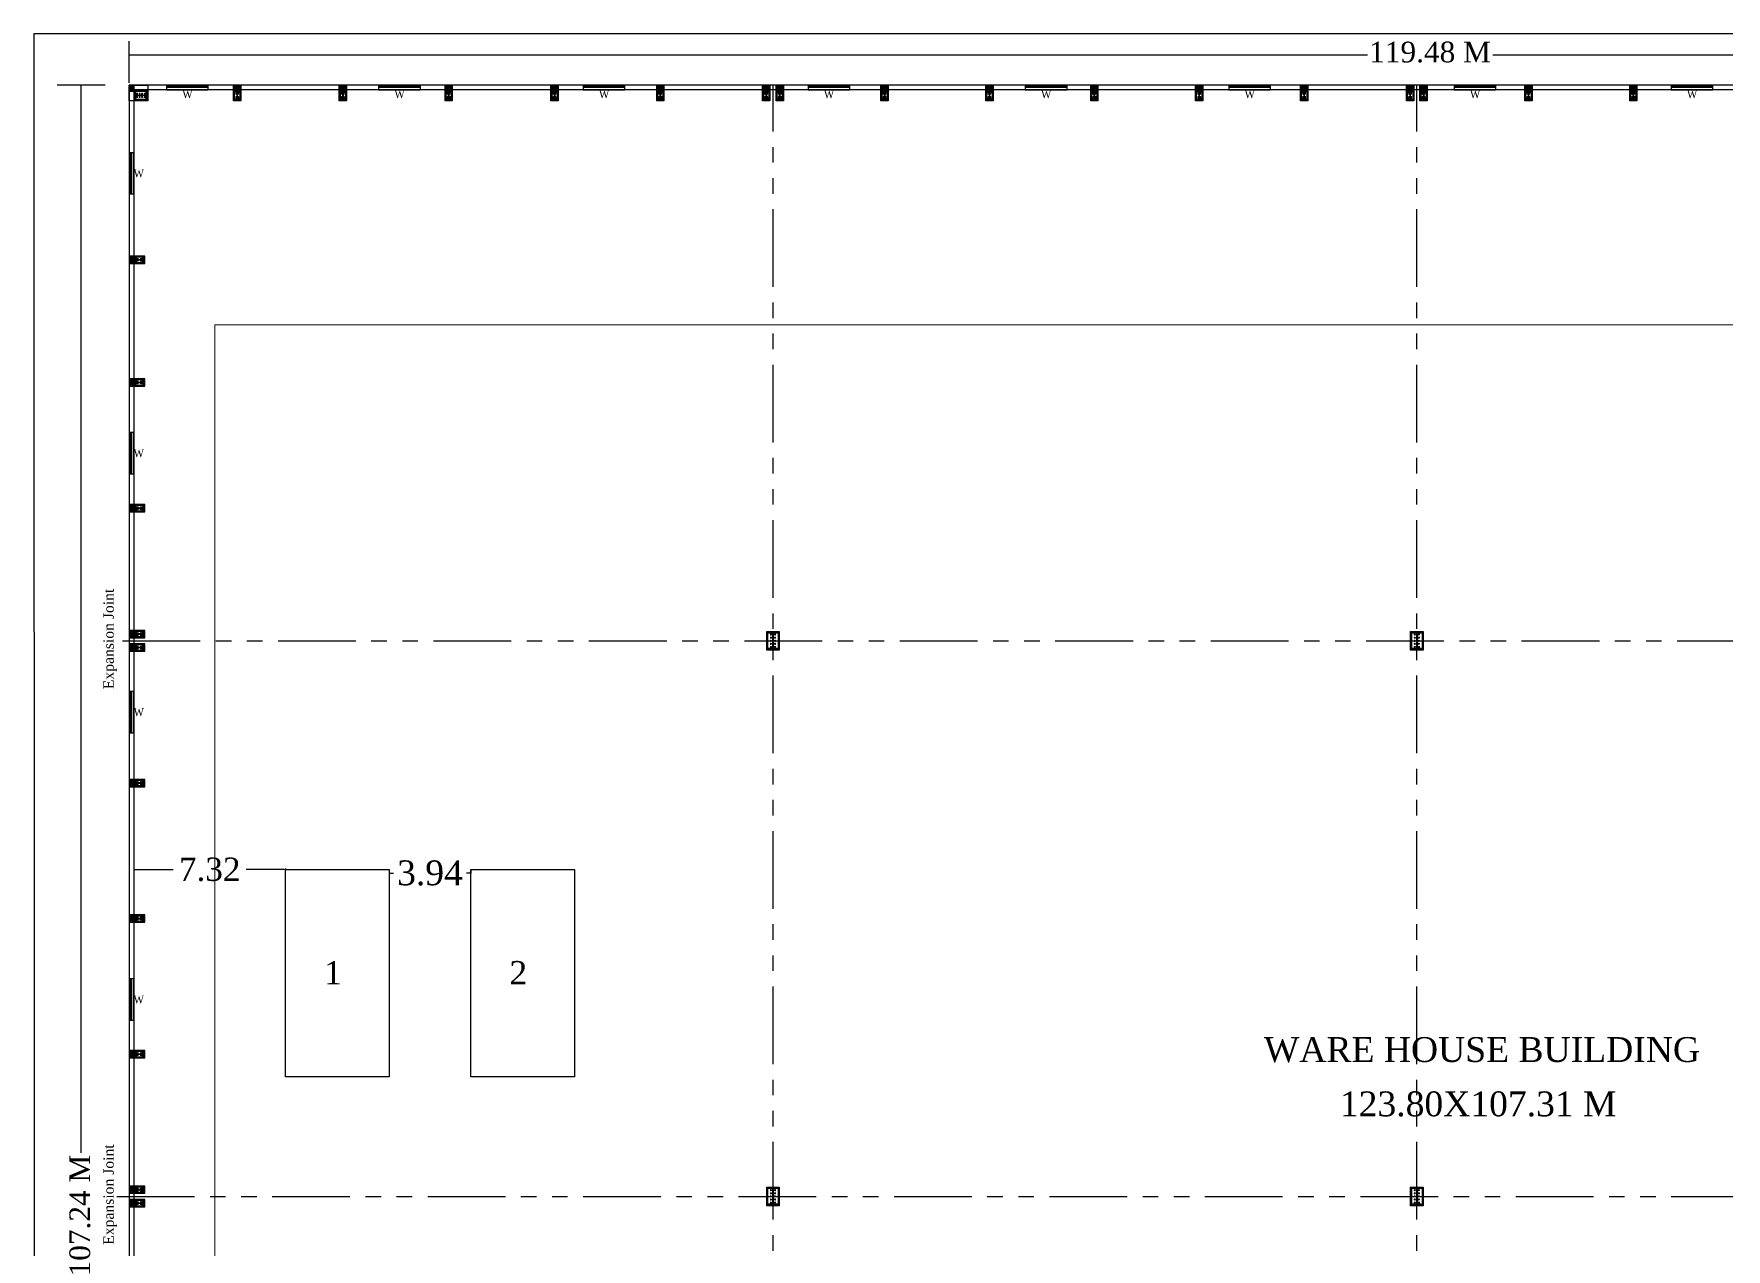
# Model space of a CAD drawing. Header units: metres. Extents: x 31037 to 31490, y -4422 to -3483.
# Drawn here: x 31162.7 to 31244.4, y -4298.9 to -4240.3 of the extents above; entities that cross this region are included whole.
import ezdxf

# ---------------------------------------------------------------- set-up
doc = ezdxf.new("R2010")
doc.units = ezdxf.units.M
doc.header["$LTSCALE"] = 30
doc.header["$MEASUREMENT"] = 0
for name, pattern in [('DASHDOT', [1, 0.5, -0.25, 0, -0.25]), ('DASHED2', [0.375, 0.25, -0.125]), ('PHANTOM2', [1.25, 0.625, -0.125, 0.125, -0.125, 0.125, -0.125])]:
    doc.linetypes.add(name, pattern=pattern)
doc.layers.get('0').update_dxf_attribs({"color": 30, "lineweight": 40})
for name, color, linetype, lineweight in [('32', 1, 'Continuous', 18), ('DIM', 5, 'Continuous', 25), ('HAT', 8, 'Continuous', 18), ('JSC-4D-Bolt', 240, 'Continuous', 18), ('ROAD', 7, 'Continuous', 30), ('TEXT', 11, 'Continuous', 30), ('WINDOW', 3, 'Continuous', 30)]:
    doc.layers.add(name, color=color, linetype=linetype, lineweight=lineweight)
for name, color, linetype in [('BLK_1_FLR_0_BLT_UP_AREA', 1, 'Continuous'), ('BLK_1_FLR_0_CARPET_AREA', 10, 'Continuous'), ('JSC-15O-Stiffener Plate', 4, 'Continuous'), ('JSC-A-Column', 7, 'Continuous'), ('JSC-G-Grid Line', 250, 'DASHDOT'), ('JSC-H-Dimension', 251, 'Continuous'), ('JSC-U-Steel', 21, 'Continuous'), ('WORKSHOP_AREA', 1, 'Continuous')]:
    doc.layers.add(name, color=color, linetype=linetype)
doc.styles.add('15', font='times.ttf', dxfattribs={"width": 0.9, "height": 1.5})
doc.styles.add('DIM', font='times.ttf')
doc.styles.add('ROMANC', font='times.ttf')
doc.styles.add('tnr', font='times.ttf')

# ---------------------------------------------------------------- blocks, each defined once
blk = doc.blocks.new('rrrr')
at = {"layer": 'HAT'}
blk.add_hatch(color=256, dxfattribs=at).paths.add_polyline_path([(13592.139, -5462.205), (13592.139, -5461.905), (13591.909, -5461.905), (13591.909, -5462.205)])
at = {"layer": 'JSC-15O-Stiffener Plate', "ltscale": 0.2}
blk.add_lwpolyline([(13592.189, -5462.195), (13592.759, -5462.195), (13592.759, -5462.595), (13592.189, -5462.595)], close=True, dxfattribs=at)
at = {"layer": 'JSC-4D-Bolt', "ltscale": 0.2}
for points in [[(13592.262, -5462.32), (13592.275, -5462.344), (13592.303, -5462.344), (13592.317, -5462.32), (13592.303, -5462.296), (13592.275, -5462.296)], [(13592.262, -5462.32), (13592.275, -5462.344), (13592.303, -5462.344), (13592.317, -5462.32), (13592.303, -5462.296), (13592.275, -5462.296)], [(13592.387, -5462.32), (13592.4, -5462.344), (13592.428, -5462.344), (13592.442, -5462.32), (13592.428, -5462.296), (13592.4, -5462.296)], [(13592.387, -5462.32), (13592.4, -5462.344), (13592.428, -5462.344), (13592.442, -5462.32), (13592.428, -5462.296), (13592.4, -5462.296)], [(13592.507, -5462.32), (13592.52, -5462.344), (13592.548, -5462.344), (13592.562, -5462.32), (13592.548, -5462.296), (13592.52, -5462.296)], [(13592.507, -5462.32), (13592.52, -5462.344), (13592.548, -5462.344), (13592.562, -5462.32), (13592.548, -5462.296), (13592.52, -5462.296)], [(13592.632, -5462.32), (13592.645, -5462.344), (13592.673, -5462.344), (13592.687, -5462.32), (13592.673, -5462.296), (13592.645, -5462.296)], [(13592.632, -5462.32), (13592.645, -5462.344), (13592.673, -5462.344), (13592.687, -5462.32), (13592.673, -5462.296), (13592.645, -5462.296)], [(13592.262, -5462.47), (13592.275, -5462.446), (13592.303, -5462.446), (13592.317, -5462.47), (13592.303, -5462.494), (13592.275, -5462.494)], [(13592.262, -5462.47), (13592.275, -5462.446), (13592.303, -5462.446), (13592.317, -5462.47), (13592.303, -5462.494), (13592.275, -5462.494)], [(13592.387, -5462.47), (13592.4, -5462.446), (13592.428, -5462.446), (13592.442, -5462.47), (13592.428, -5462.494), (13592.4, -5462.494)], [(13592.387, -5462.47), (13592.4, -5462.446), (13592.428, -5462.446), (13592.442, -5462.47), (13592.428, -5462.494), (13592.4, -5462.494)], [(13592.507, -5462.47), (13592.52, -5462.446), (13592.548, -5462.446), (13592.562, -5462.47), (13592.548, -5462.494), (13592.52, -5462.494)], [(13592.507, -5462.47), (13592.52, -5462.446), (13592.548, -5462.446), (13592.562, -5462.47), (13592.548, -5462.494), (13592.52, -5462.494)], [(13592.632, -5462.47), (13592.645, -5462.446), (13592.673, -5462.446), (13592.687, -5462.47), (13592.673, -5462.494), (13592.645, -5462.494)], [(13592.632, -5462.47), (13592.645, -5462.446), (13592.673, -5462.446), (13592.687, -5462.47), (13592.673, -5462.494), (13592.645, -5462.494)]]:
    blk.add_lwpolyline(points, close=True, dxfattribs=at)
for centre, radius in [((13592.289, -5462.32), 0.0277), ((13592.289, -5462.32), 0.0277), ((13592.289, -5462.32), 0.015), ((13592.289, -5462.32), 0.015), ((13592.414, -5462.32), 0.0277), ((13592.414, -5462.32), 0.0277), ((13592.414, -5462.32), 0.015), ((13592.414, -5462.32), 0.015), ((13592.534, -5462.32), 0.0277), ((13592.534, -5462.32), 0.0277), ((13592.534, -5462.32), 0.015), ((13592.534, -5462.32), 0.015), ((13592.659, -5462.32), 0.0277), ((13592.659, -5462.32), 0.0277), ((13592.659, -5462.32), 0.015), ((13592.659, -5462.32), 0.015), ((13592.289, -5462.47), 0.0277), ((13592.289, -5462.47), 0.0277), ((13592.289, -5462.47), 0.015), ((13592.289, -5462.47), 0.015), ((13592.414, -5462.47), 0.0277), ((13592.414, -5462.47), 0.0277), ((13592.414, -5462.47), 0.015), ((13592.414, -5462.47), 0.015), ((13592.534, -5462.47), 0.0277), ((13592.534, -5462.47), 0.0277), ((13592.534, -5462.47), 0.015), ((13592.534, -5462.47), 0.015), ((13592.659, -5462.47), 0.0277), ((13592.659, -5462.47), 0.0277), ((13592.659, -5462.47), 0.015), ((13592.659, -5462.47), 0.015)]:
    blk.add_circle(centre, radius, dxfattribs=at)
at = {"layer": 'JSC-A-Column', "ltscale": 1000}
for p, q in [((13592.189, -5462.195), (13592.139, -5462.145)), ((13592.809, -5462.145), (13592.139, -5462.145)), ((13592.139, -5462.145), (13592.139, -5462.655)), ((13592.759, -5462.195), (13592.809, -5462.145)), ((13592.189, -5462.595), (13592.139, -5462.655)), ((13592.759, -5462.595), (13592.809, -5462.655))]:
    blk.add_line(p, q, dxfattribs=at)
for points in [[(13591.909, -5461.905), (13592.809, -5461.905), (13592.809, -5462.655), (13591.909, -5462.655)], [(13591.909, -5461.905), (13592.139, -5461.905), (13592.139, -5462.205), (13591.909, -5462.205)]]:
    blk.add_lwpolyline(points, close=True, dxfattribs=at)
at = {"layer": 'JSC-G-Grid Line', "ltscale": 0.3}
for p, q in [((13592.289, -5462.284), (13592.289, -5462.357)), ((13592.414, -5462.284), (13592.414, -5462.357)), ((13592.534, -5462.284), (13592.534, -5462.357)), ((13592.659, -5462.284), (13592.659, -5462.357)), ((13592.25, -5462.32), (13592.328, -5462.32)), ((13592.25, -5462.47), (13592.328, -5462.47)), ((13592.289, -5462.506), (13592.289, -5462.433)), ((13592.375, -5462.32), (13592.453, -5462.32)), ((13592.375, -5462.47), (13592.453, -5462.47)), ((13592.414, -5462.506), (13592.414, -5462.433)), ((13592.495, -5462.32), (13592.573, -5462.32)), ((13592.495, -5462.47), (13592.573, -5462.47)), ((13592.534, -5462.506), (13592.534, -5462.433)), ((13592.62, -5462.32), (13592.698, -5462.32)), ((13592.62, -5462.47), (13592.698, -5462.47)), ((13592.659, -5462.506), (13592.659, -5462.433))]:
    blk.add_line(p, q, dxfattribs=at)
at = {"layer": 'JSC-U-Steel', "ltscale": 1000}
for points in [[(13592.224, -5462.22), (13592.224, -5462.57), (13592.212, -5462.57), (13592.212, -5462.22)], [(13592.724, -5462.22), (13592.724, -5462.57), (13592.736, -5462.57), (13592.736, -5462.22)], [(13592.724, -5462.4), (13592.224, -5462.4), (13592.224, -5462.39), (13592.724, -5462.39)]]:
    blk.add_lwpolyline(points, close=True, dxfattribs=at)
blk = doc.blocks.new('egetgere')
at = {"layer": 'HAT'}
blk.add_hatch(color=256, dxfattribs=at).paths.add_polyline_path([(13607.565, -5463.307), (13607.265, -5463.307), (13607.265, -5463.537), (13607.565, -5463.537)])
at = {"layer": 'JSC-15O-Stiffener Plate', "ltscale": 0.2}
blk.add_lwpolyline([(13607.29, -5463.587), (13607.29, -5464.007), (13607.54, -5464.007), (13607.54, -5463.587)], close=True, dxfattribs=at)
at = {"layer": 'JSC-4D-Bolt', "ltscale": 0.2}
for points in [[(13607.343, -5463.722), (13607.354, -5463.703), (13607.376, -5463.703), (13607.387, -5463.722), (13607.376, -5463.741), (13607.354, -5463.741)], [(13607.343, -5463.722), (13607.354, -5463.703), (13607.376, -5463.703), (13607.387, -5463.722), (13607.376, -5463.741), (13607.354, -5463.741)], [(13607.343, -5463.872), (13607.354, -5463.892), (13607.376, -5463.892), (13607.387, -5463.872), (13607.376, -5463.853), (13607.354, -5463.853)], [(13607.343, -5463.872), (13607.354, -5463.892), (13607.376, -5463.892), (13607.387, -5463.872), (13607.376, -5463.853), (13607.354, -5463.853)], [(13607.487, -5463.722), (13607.476, -5463.703), (13607.454, -5463.703), (13607.443, -5463.722), (13607.454, -5463.741), (13607.476, -5463.741)], [(13607.487, -5463.722), (13607.476, -5463.703), (13607.454, -5463.703), (13607.443, -5463.722), (13607.454, -5463.741), (13607.476, -5463.741)], [(13607.487, -5463.872), (13607.476, -5463.892), (13607.454, -5463.892), (13607.443, -5463.872), (13607.454, -5463.853), (13607.476, -5463.853)], [(13607.487, -5463.872), (13607.476, -5463.892), (13607.454, -5463.892), (13607.443, -5463.872), (13607.454, -5463.853), (13607.476, -5463.853)]]:
    blk.add_lwpolyline(points, close=True, dxfattribs=at)
for centre, radius in [((13607.365, -5463.722), 0.0222), ((13607.365, -5463.722), 0.0222), ((13607.365, -5463.872), 0.0222), ((13607.365, -5463.872), 0.0222), ((13607.365, -5463.722), 0.012), ((13607.365, -5463.722), 0.012), ((13607.365, -5463.872), 0.012), ((13607.365, -5463.872), 0.012), ((13607.465, -5463.722), 0.0222), ((13607.465, -5463.722), 0.0222), ((13607.465, -5463.872), 0.0222), ((13607.465, -5463.872), 0.0222), ((13607.465, -5463.722), 0.012), ((13607.465, -5463.722), 0.012), ((13607.465, -5463.872), 0.012), ((13607.465, -5463.872), 0.012)]:
    blk.add_circle(centre, radius, dxfattribs=at)
at = {"layer": 'JSC-A-Column', "ltscale": 1000}
for p, q in [((13607.29, -5463.587), (13607.24, -5463.537)), ((13607.59, -5463.537), (13607.24, -5463.537)), ((13607.54, -5463.587), (13607.59, -5463.537)), ((13607.29, -5464.007), (13607.24, -5464.057)), ((13607.54, -5464.007), (13607.59, -5464.057))]:
    blk.add_line(p, q, dxfattribs=at)
for points in [[(13607.24, -5463.307), (13607.24, -5464.057), (13607.59, -5464.057), (13607.59, -5463.307)], [(13607.265, -5463.307), (13607.265, -5463.537), (13607.565, -5463.537), (13607.565, -5463.307)]]:
    blk.add_lwpolyline(points, close=True, dxfattribs=at)
at = {"layer": 'JSC-G-Grid Line', "ltscale": 0.05}
for p, q in [((13607.334, -5463.722), (13607.4, -5463.722)), ((13607.334, -5463.872), (13607.4, -5463.872)), ((13607.496, -5463.722), (13607.43, -5463.722)), ((13607.496, -5463.872), (13607.43, -5463.872))]:
    blk.add_line(p, q, dxfattribs=at)
at = {"layer": 'JSC-G-Grid Line', "ltscale": 0.3}
for p, q in [((13607.365, -5463.751), (13607.365, -5463.693)), ((13607.365, -5463.844), (13607.365, -5463.902)), ((13607.465, -5463.751), (13607.465, -5463.693)), ((13607.465, -5463.844), (13607.465, -5463.902))]:
    blk.add_line(p, q, dxfattribs=at)
at = {"layer": 'JSC-U-Steel', "ltscale": 1000}
for points in [[(13607.505, -5463.647), (13607.325, -5463.647), (13607.325, -5463.637), (13607.505, -5463.637)], [(13607.411, -5463.647), (13607.411, -5463.947), (13607.419, -5463.947), (13607.419, -5463.647)], [(13607.505, -5463.947), (13607.325, -5463.947), (13607.325, -5463.957), (13607.505, -5463.957)]]:
    blk.add_lwpolyline(points, close=True, dxfattribs=at)
blk = doc.blocks.new('P6')
at = {"layer": 'JSC-15O-Stiffener Plate', "ltscale": 0.2}
for p, q in [((4912433, -1046048), (4912383, -1045998)), ((4912933, -1046048), (4912983, -1045998)), ((4912433, -1046848), (4912383, -1046898))]:
    blk.add_line(p, q, dxfattribs=at)
blk.add_lwpolyline([(4912433, -1046048), (4912433, -1046848), (4912933, -1046848), (4912933, -1046048)], close=True, dxfattribs=at)
at = {"layer": 'JSC-4D-Bolt', "ltscale": 0.2}
for points in [[(4912583, -1046121), (4912607, -1046134), (4912607, -1046162), (4912583, -1046176), (4912559, -1046162), (4912559, -1046134)], [(4912583, -1046121), (4912607, -1046134), (4912607, -1046162), (4912583, -1046176), (4912559, -1046162), (4912559, -1046134)], [(4912583, -1046271), (4912607, -1046284), (4912607, -1046312), (4912583, -1046326), (4912559, -1046312), (4912559, -1046284)], [(4912583, -1046271), (4912607, -1046284), (4912607, -1046312), (4912583, -1046326), (4912559, -1046312), (4912559, -1046284)], [(4912583, -1046421), (4912607, -1046434), (4912607, -1046462), (4912583, -1046476), (4912559, -1046462), (4912559, -1046434)], [(4912583, -1046421), (4912607, -1046434), (4912607, -1046462), (4912583, -1046476), (4912559, -1046462), (4912559, -1046434)], [(4912583, -1046571), (4912607, -1046584), (4912607, -1046612), (4912583, -1046626), (4912559, -1046612), (4912559, -1046584)], [(4912583, -1046571), (4912607, -1046584), (4912607, -1046612), (4912583, -1046626), (4912559, -1046612), (4912559, -1046584)], [(4912583, -1046721), (4912607, -1046734), (4912607, -1046762), (4912583, -1046776), (4912559, -1046762), (4912559, -1046734)], [(4912583, -1046721), (4912607, -1046734), (4912607, -1046762), (4912583, -1046776), (4912559, -1046762), (4912559, -1046734)], [(4912783, -1046121), (4912759, -1046134), (4912759, -1046162), (4912783, -1046176), (4912807, -1046162), (4912807, -1046134)], [(4912783, -1046121), (4912759, -1046134), (4912759, -1046162), (4912783, -1046176), (4912807, -1046162), (4912807, -1046134)], [(4912783, -1046271), (4912759, -1046284), (4912759, -1046312), (4912783, -1046326), (4912807, -1046312), (4912807, -1046284)], [(4912783, -1046271), (4912759, -1046284), (4912759, -1046312), (4912783, -1046326), (4912807, -1046312), (4912807, -1046284)], [(4912783, -1046421), (4912759, -1046434), (4912759, -1046462), (4912783, -1046476), (4912807, -1046462), (4912807, -1046434)], [(4912783, -1046421), (4912759, -1046434), (4912759, -1046462), (4912783, -1046476), (4912807, -1046462), (4912807, -1046434)], [(4912783, -1046571), (4912759, -1046584), (4912759, -1046612), (4912783, -1046626), (4912807, -1046612), (4912807, -1046584)], [(4912783, -1046571), (4912759, -1046584), (4912759, -1046612), (4912783, -1046626), (4912807, -1046612), (4912807, -1046584)], [(4912783, -1046721), (4912759, -1046734), (4912759, -1046762), (4912783, -1046776), (4912807, -1046762), (4912807, -1046734)], [(4912783, -1046721), (4912759, -1046734), (4912759, -1046762), (4912783, -1046776), (4912807, -1046762), (4912807, -1046734)]]:
    blk.add_lwpolyline(points, close=True, dxfattribs=at)
for centre, radius in [((4912583, -1046148), 27.7), ((4912583, -1046148), 27.7), ((4912583, -1046298), 27.7), ((4912583, -1046298), 27.7), ((4912583, -1046448), 27.7), ((4912583, -1046448), 27.7), ((4912583, -1046598), 27.7), ((4912583, -1046598), 27.7), ((4912583, -1046748), 27.7), ((4912583, -1046748), 27.7), ((4912583, -1046148), 15), ((4912583, -1046148), 15), ((4912583, -1046298), 15), ((4912583, -1046298), 15), ((4912583, -1046448), 15), ((4912583, -1046448), 15), ((4912583, -1046598), 15), ((4912583, -1046598), 15), ((4912583, -1046748), 15), ((4912583, -1046748), 15), ((4912783, -1046148), 27.7), ((4912783, -1046148), 27.7), ((4912783, -1046298), 27.7), ((4912783, -1046298), 27.7), ((4912783, -1046448), 27.7), ((4912783, -1046448), 27.7), ((4912783, -1046598), 27.7), ((4912783, -1046598), 27.7), ((4912783, -1046748), 27.7), ((4912783, -1046748), 27.7), ((4912783, -1046148), 15), ((4912783, -1046148), 15), ((4912783, -1046298), 15), ((4912783, -1046298), 15), ((4912783, -1046448), 15), ((4912783, -1046448), 15), ((4912783, -1046598), 15), ((4912783, -1046598), 15), ((4912783, -1046748), 15), ((4912783, -1046748), 15)]:
    blk.add_circle(centre, radius, dxfattribs=at)
at = {"layer": 'JSC-A-Column', "ltscale": 1000}
blk.add_lwpolyline([(4912383, -1045998), (4912383, -1046898), (4912983, -1046898), (4912983, -1045998)], close=True, dxfattribs=at)
at = {"layer": 'JSC-G-Grid Line', "ltscale": 0.3}
for p, q in [((4912547, -1046148), (4912620, -1046148)), ((4912547, -1046298), (4912620, -1046298)), ((4912547, -1046448), (4912620, -1046448)), ((4912547, -1046598), (4912620, -1046598)), ((4912583, -1046185), (4912583, -1046112)), ((4912583, -1046335), (4912583, -1046262)), ((4912583, -1046485), (4912583, -1046412)), ((4912583, -1046635), (4912583, -1046562)), ((4912584, -1046785), (4912584, -1046712)), ((4912819, -1046148), (4912746, -1046148)), ((4912819, -1046298), (4912746, -1046298)), ((4912819, -1046448), (4912746, -1046448)), ((4912819, -1046598), (4912746, -1046598)), ((4912783, -1046185), (4912783, -1046112)), ((4912783, -1046335), (4912783, -1046262)), ((4912783, -1046485), (4912783, -1046412)), ((4912783, -1046635), (4912783, -1046562)), ((4912783, -1046785), (4912783, -1046712)), ((4912547, -1046748), (4912620, -1046748)), ((4912819, -1046748), (4912746, -1046748))]:
    blk.add_line(p, q, dxfattribs=at)
at = {"layer": 'JSC-U-Steel', "ltscale": 1000}
blk.add_line((4912933, -1046848), (4912983, -1046898), dxfattribs=at)
for points in [[(4912468, -1046073), (4912898, -1046073), (4912898, -1046053), (4912468, -1046053)], [(4912676, -1046073), (4912676, -1046823), (4912690, -1046823), (4912690, -1046073)], [(4912468, -1046823), (4912898, -1046823), (4912898, -1046843), (4912468, -1046843)]]:
    blk.add_lwpolyline(points, close=True, dxfattribs=at)

msp = doc.modelspace()

# ---------------------------------------------------------------- linework, layer by layer
at = {"color": 0, "lineweight": 25}
for p, q in [((31169.12151, -4242.77481, -0.00037), (31169.12151, -4243.00481, -0.00037)), ((31171.12151, -4242.77481, -0.00037), (31171.12151, -4243.00481, -0.00037)), ((31179.3541, -4242.77481, -0.00037), (31179.3541, -4243.00481, -0.00037)), ((31181.3541, -4242.77481, -0.00037), (31181.3541, -4243.00481, -0.00037)), ((31189.22302, -4242.77481, -0.00037), (31189.22302, -4243.00481, -0.00037)), ((31191.22302, -4242.77481, -0.00037), (31191.22302, -4243.00481, -0.00037)), ((31200.07355, -4242.77481, -0.00037), (31200.07355, -4243.00481, -0.00037)), ((31202.07355, -4242.77481, -0.00037), (31202.07355, -4243.00481, -0.00037)), ((31210.55192, -4242.77481, -0.00037), (31210.55192, -4243.00481, -0.00037)), ((31212.55192, -4242.77481, -0.00037), (31212.55192, -4243.00481, -0.00037)), ((31220.37432, -4242.77481, -0.00037), (31220.37432, -4243.00481, -0.00037)), ((31222.37432, -4242.77481, -0.00037), (31222.37432, -4243.00481, -0.00037)), ((31231.24613, -4242.77481, -0.00037), (31231.24613, -4243.00481, -0.00037)), ((31233.24613, -4242.77481, -0.00037), (31233.24613, -4243.00481, -0.00037)), ((31241.7155, -4242.77481, -0.00037), (31241.7155, -4243.00481, -0.00037)), ((31243.7155, -4242.77481, -0.00037), (31243.7155, -4243.00481, -0.00037)), ((31167.31812, -4246.02339, -0.00037), (31167.54812, -4246.02339, -0.00037)), ((31167.31812, -4248.02339, -0.00037), (31167.54812, -4248.02339, -0.00037)), ((31167.31812, -4259.52326, -0.00037), (31167.54812, -4259.52326, -0.00037)), ((31167.31812, -4261.52326, -0.00037), (31167.54812, -4261.52326, -0.00037)), ((31167.54812, -4269.08421, -0.00037), (31167.31812, -4269.08421, -0.00037)), ((31167.31812, -4272.01847, -0.00037), (31167.54812, -4272.01847, -0.00037)), ((31167.31812, -4274.01847, -0.00037), (31167.54812, -4274.01847, -0.00037)), ((31167.31812, -4285.88404, -0.00037), (31167.54812, -4285.88404, -0.00037)), ((31167.31812, -4287.88404, -0.00037), (31167.54812, -4287.88404, -0.00037)), ((31167.54812, -4296.8936, -0.00037), (31167.31812, -4296.8936, -0.00037))]:
    msp.add_line(p, q, dxfattribs=at)
at = {"layer": '32', "color": 0, "linetype": 'PHANTOM2', "lineweight": 25, "ltscale": 0.2}
for p, q in [((31198.38285, -4350.01239, -0.00037), (31198.38285, -4242.77481, -0.00037)), ((31229.44758, -4350.01239, -0.00037), (31229.44758, -4242.77481, -0.00037)), ((31167.00289, -4269.58421, -0.00037), (31292.38076, -4269.58421, -0.00037)), ((31166.72261, -4296.3936, -0.00037), (31292.55937, -4296.3936, -0.00037))]:
    msp.add_line(p, q, dxfattribs=at)
at = {"layer": 'BLK_1_FLR_0_BLT_UP_AREA', "color": 45, "lineweight": 25, "elevation": -0.00037}
msp.add_lwpolyline([(31177.48312, -4350.01239), (31291.57703, -4350.01239), (31291.57703, -4251.02755), (31286.80236, -4251.02755), (31286.80236, -4242.77481), (31167.31812, -4242.77481), (31167.31812, -4350.01239), (31177.45812, -4350.01239)], close=True, dxfattribs=at)
at = {"layer": 'BLK_1_FLR_0_CARPET_AREA', "color": 45, "lineweight": 9, "elevation": -0.00037}
msp.add_lwpolyline([(31167.54812, -4243.00481), (31167.54812, -4349.78239), (31291.34703, -4349.78239), (31291.34703, -4251.25755), (31286.57236, -4251.25755), (31286.57236, -4243.00481)], close=True, dxfattribs=at)
at = {"layer": 'DIM', "color": 0, "lineweight": 25}
for p, q in [((31167.31812, -4242.65827, -0.00037), (31167.31812, -4240.65506, -0.00037)), ((31167.31812, -4241.31415, -0.00037), (31227.06535, -4241.31415, -0.00037)), ((31233.11293, -4241.31415, -0.00037), (31286.80236, -4241.31415, -0.00037)), ((31166.16128, -4242.77481, -0.00037), (31163.8476, -4242.77481, -0.00037)), ((31165.00444, -4294.28889, -0.00037), (31165.00444, -4242.77481, -0.00037))]:
    msp.add_line(p, q, dxfattribs=at)
at = {"layer": 'DIM', "color": 7, "lineweight": 25}
for p, q in [((31167.54812, -4280.56961), (31167.54812, -4280.59961)), ((31167.59812, -4280.61961), (31169.44253, -4280.61961)), ((31174.81334, -4280.61961), (31172.96893, -4280.61961)), ((31174.86334, -4280.56961), (31174.86334, -4280.59961)), ((31179.86334, -4280.66961), (31179.86334, -4280.81202)), ((31179.91334, -4280.79202), (31180.06838, -4280.79202)), ((31183.75551, -4280.79202), (31183.60047, -4280.79202)), ((31183.80551, -4280.66961), (31183.80551, -4280.81202))]:
    msp.add_line(p, q, dxfattribs=at)
at = {"layer": 'DIM', "color": 0, "lineweight": 25}
for points in [[(31312.88397, -4240.29861), (31162.72078, -4240.29861), (31162.75003, -4355.75456), (31312.91322, -4355.75456)], [(31174.86334, -4280.61961), (31179.86334, -4280.61961), (31179.86334, -4290.61961), (31174.86334, -4290.61961)], [(31183.80551, -4280.61961), (31188.80551, -4280.61961), (31188.80551, -4290.61961), (31183.80551, -4290.61961)]]:
    msp.add_lwpolyline(points, close=True, dxfattribs=at)
at = {"layer": 'DIM', "color": 0, "lineweight": 25, "elevation": -0.00037}
msp.add_lwpolyline([(31291.34703, -4349.78239), (31291.34703, -4251.25755), (31286.57236, -4251.25755), (31286.57236, -4243.00481), (31167.54812, -4243.00481), (31167.54812, -4349.78239)], close=True, dxfattribs=at)
at = {"layer": 'DIM', "color": 7, "lineweight": 25}
for points in [[(31167.59812, -4280.61128), (31167.59812, -4280.62794), (31167.54812, -4280.61961)], [(31174.81334, -4280.61128), (31174.81334, -4280.62794), (31174.86334, -4280.61961)], [(31179.91334, -4280.78369), (31179.91334, -4280.80035), (31179.86334, -4280.79202)], [(31183.75551, -4280.78369), (31183.75551, -4280.80035), (31183.80551, -4280.79202)]]:
    msp.add_solid(points, dxfattribs=at)
at = {"layer": 'WINDOW', "color": 0, "lineweight": 25}
for p, q in [((31171.12151, -4242.77481, -0.00037), (31169.12151, -4242.77481, -0.00037)), ((31171.12151, -4242.84524, -0.00037), (31169.12151, -4242.84524, -0.00037)), ((31171.12151, -4242.88981, -0.00037), (31169.12151, -4242.88981, -0.00037)), ((31169.12151, -4243.00481, -0.00037), (31171.12151, -4243.00481, -0.00037)), ((31181.3541, -4242.77481, -0.00037), (31179.3541, -4242.77481, -0.00037)), ((31181.3541, -4242.84524, -0.00037), (31179.3541, -4242.84524, -0.00037)), ((31181.3541, -4242.88981, -0.00037), (31179.3541, -4242.88981, -0.00037)), ((31179.3541, -4243.00481, -0.00037), (31181.3541, -4243.00481, -0.00037)), ((31191.22302, -4242.77481, -0.00037), (31189.22302, -4242.77481, -0.00037)), ((31191.22302, -4242.84524, -0.00037), (31189.22302, -4242.84524, -0.00037)), ((31191.22302, -4242.88981, -0.00037), (31189.22302, -4242.88981, -0.00037)), ((31189.22302, -4243.00481, -0.00037), (31191.22302, -4243.00481, -0.00037)), ((31202.07355, -4242.77481, -0.00037), (31200.07355, -4242.77481, -0.00037)), ((31202.07355, -4242.84524, -0.00037), (31200.07355, -4242.84524, -0.00037)), ((31202.07355, -4242.88981, -0.00037), (31200.07355, -4242.88981, -0.00037)), ((31200.07355, -4243.00481, -0.00037), (31202.07355, -4243.00481, -0.00037)), ((31212.55192, -4242.77481, -0.00037), (31210.55192, -4242.77481, -0.00037)), ((31212.55192, -4242.84524, -0.00037), (31210.55192, -4242.84524, -0.00037)), ((31212.55192, -4242.88981, -0.00037), (31210.55192, -4242.88981, -0.00037)), ((31210.55192, -4243.00481, -0.00037), (31212.55192, -4243.00481, -0.00037)), ((31222.37432, -4242.77481, -0.00037), (31220.37432, -4242.77481, -0.00037)), ((31222.37432, -4242.84524, -0.00037), (31220.37432, -4242.84524, -0.00037)), ((31222.37432, -4242.88981, -0.00037), (31220.37432, -4242.88981, -0.00037)), ((31220.37432, -4243.00481, -0.00037), (31222.37432, -4243.00481, -0.00037)), ((31233.24613, -4242.77481, -0.00037), (31231.24613, -4242.77481, -0.00037)), ((31233.24613, -4242.84524, -0.00037), (31231.24613, -4242.84524, -0.00037)), ((31233.24613, -4242.88981, -0.00037), (31231.24613, -4242.88981, -0.00037)), ((31231.24613, -4243.00481, -0.00037), (31233.24613, -4243.00481, -0.00037)), ((31243.7155, -4242.77481, -0.00037), (31241.7155, -4242.77481, -0.00037)), ((31243.7155, -4242.84524, -0.00037), (31241.7155, -4242.84524, -0.00037)), ((31243.7155, -4242.88981, -0.00037), (31241.7155, -4242.88981, -0.00037)), ((31241.7155, -4243.00481, -0.00037), (31243.7155, -4243.00481, -0.00037)), ((31167.31812, -4246.02339, -0.00037), (31167.31812, -4248.02339, -0.00037)), ((31167.38855, -4246.02339, -0.00037), (31167.38855, -4248.02339, -0.00037)), ((31167.43312, -4246.02339, -0.00037), (31167.43312, -4248.02339, -0.00037)), ((31167.54812, -4248.02339, -0.00037), (31167.54812, -4246.02339, -0.00037)), ((31167.31812, -4259.52326, -0.00037), (31167.31812, -4261.52326, -0.00037)), ((31167.38855, -4259.52326, -0.00037), (31167.38855, -4261.52326, -0.00037)), ((31167.43312, -4259.52326, -0.00037), (31167.43312, -4261.52326, -0.00037)), ((31167.54812, -4261.52326, -0.00037), (31167.54812, -4259.52326, -0.00037)), ((31167.31812, -4272.01847, -0.00037), (31167.31812, -4274.01847, -0.00037)), ((31167.38855, -4272.01847, -0.00037), (31167.38855, -4274.01847, -0.00037)), ((31167.43312, -4272.01847, -0.00037), (31167.43312, -4274.01847, -0.00037)), ((31167.54812, -4274.01847, -0.00037), (31167.54812, -4272.01847, -0.00037)), ((31167.31812, -4285.88404, -0.00037), (31167.31812, -4287.88404, -0.00037)), ((31167.38855, -4285.88404, -0.00037), (31167.38855, -4287.88404, -0.00037)), ((31167.43312, -4285.88404, -0.00037), (31167.43312, -4287.88404, -0.00037)), ((31167.54812, -4287.88404, -0.00037), (31167.54812, -4285.88404, -0.00037))]:
    msp.add_line(p, q, dxfattribs=at)
at = {"layer": 'WORKSHOP_AREA', "color": 1, "lineweight": 9}
msp.add_lwpolyline([(31171.45701, -4254.3452), (31285.51789, -4254.3452), (31285.51789, -4329.77761), (31171.45701, -4329.77761)], close=True, dxfattribs=at)

# ---------------------------------------------------------------- block references
at = {"layer": 'DIM', "color": 0, "lineweight": 25}
msp.add_blockref('rrrr', (17575.4089, 1219.13018, -0.00037), dxfattribs=at)
at = {"layer": 'DIM', "color": 0, "lineweight": 25, "xscale": -1}
for p in [(44779.94819, 1220.53248, -0.00037), (44785.04819, 1220.53248, -0.00037), (44790.14819, 1220.53248, -0.00037), (44795.26056, 1220.53248, -0.00037), (44800.36056, 1220.53248, -0.00037), (44805.47292, 1220.53248, -0.00037), (44806.12292, 1220.53248, -0.00037), (44811.18292, 1220.53248, -0.00037), (44816.24292, 1220.53248, -0.00037), (44821.30292, 1220.53248, -0.00037), (44826.36292, 1220.53248, -0.00037), (44831.42292, 1220.53248, -0.00037), (44836.53765, 1220.53248, -0.00037), (44837.18765, 1220.53248, -0.00037), (44842.24765, 1220.53248, -0.00037), (44847.30765, 1220.53248, -0.00037)]:
    msp.add_blockref('egetgere', p, dxfattribs=at)
at = {"layer": 'DIM', "color": 0, "lineweight": 25, "rotation": 90}
for p in [(25704.01083, -17858.61763, -0.00037), (25704.01083, -17864.53428, -0.00037), (25704.01083, -17870.60428, -0.00037), (25704.01083, -17876.67428, -0.00037), (25704.01083, -17877.32428, -0.00037), (25704.01083, -17883.86398, -0.00037), (25704.01083, -17890.40367, -0.00037), (25704.01083, -17896.94367, -0.00037), (25704.01083, -17903.48367, -0.00037), (25704.01083, -17904.13367, -0.00037)]:
    msp.add_blockref('egetgere', p, dxfattribs=at)
at = {"layer": 'JSC-H-Dimension', "color": 0, "lineweight": 25, "xscale": -0.0010000000002037, "yscale": 0.0010000000002037, "zscale": 0.0010000000000081}
for p in [(36111.06607, -3223.13589, -0.00037), (36142.1308, -3223.13589, -0.00037), (36111.06607, -3249.94529, -0.00037), (36142.1308, -3249.94529, -0.00037)]:
    msp.add_blockref('P6', p, dxfattribs=at)

# ---------------------------------------------------------------- texts
at = {"layer": 'ROAD', "color": 0, "linetype": 'DASHED2', "lineweight": 25, "ltscale": 0.08, "style": 'tnr'}
for p in [(31166.57707, -4271.91766, -0.00037), (31166.57707, -4298.72706, -0.00037)]:
    msp.add_text('Expansion Joint', height=0.5, rotation=90, dxfattribs=at).set_placement(p)
at = {"layer": 'TEXT', "color": 0, "lineweight": 25}
for s, height, style, p in [('119.48 M', 1, 'ROMANC', (31227.14685, -4241.67563)), ('1', 1.125, 'DIM', (31176.72798, -4286.16092)), ('2', 1.125, 'DIM', (31185.67016, -4286.16092)), ('WARE HOUSE BUILDING', 1.2, 'DIM', (31222.06643, -4289.90668)), ('123.80X107.31 M', 1.2, 'DIM', (31225.73431, -4292.5277))]:
    msp.add_text(s, height=height, dxfattribs=dict(at, style=style)).set_placement(p)
at = {"layer": 'TEXT', "color": 0, "linetype": 'ByBlock', "lineweight": 25, "ltscale": 3, "style": '15', "width": 0.9}
for p in [(31169.88494, -4243.40373, -0.00037), (31180.11753, -4243.40373, -0.00037), (31189.98645, -4243.40373, -0.00037), (31200.83698, -4243.40373, -0.00037), (31211.31535, -4243.40373, -0.00037), (31221.13775, -4243.40373, -0.00037), (31232.00956, -4243.40373, -0.00037), (31242.47892, -4243.40373, -0.00037), (31167.53611, -4247.22509, -0.00037), (31167.53611, -4260.72496, -0.00037), (31167.53611, -4273.22017, -0.00037), (31167.53611, -4287.08574, -0.00037)]:
    msp.add_text('W', height=0.3861, dxfattribs=at).set_placement(p)
at = {"layer": 'TEXT', "color": 0, "lineweight": 25, "style": 'ROMANC'}
msp.add_text('107.24 M', height=1, rotation=90, dxfattribs=at).set_placement((31165.43614, -4300.25497, -0.00111))
at = {"layer": 'TEXT', "color": 0, "lineweight": 25, "attachment_point": 5, "style": 'DIM'}
for s, insert, char_height in [('\\A1;7.32', (31171.20573, -4280.61961), 1.125), ('\\A1;3.94', (31181.83443, -4280.79202), 1.2)]:
    msp.add_mtext(s, dxfattribs=dict(at, insert=insert, char_height=char_height))

doc.saveas('drawing.dxf')
